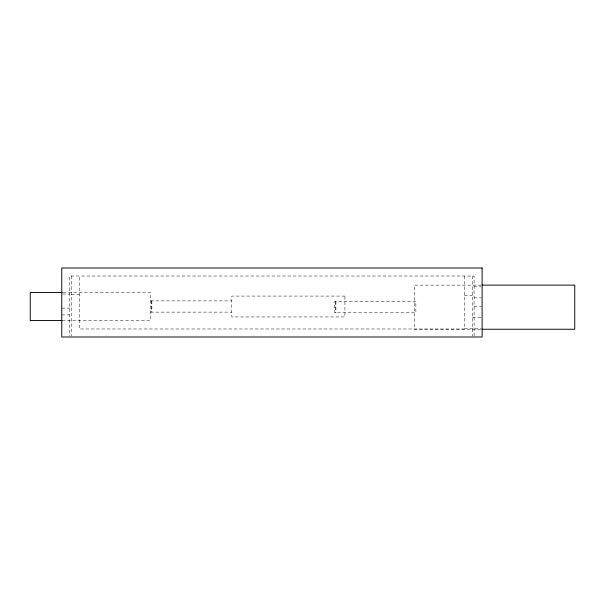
<?xml version="1.0" encoding="UTF-8"?>
<svg xmlns="http://www.w3.org/2000/svg" width="605" height="605" viewBox="0 0 605 605"><rect width="100%" height="100%" fill="white"/><g stroke="black" fill="none" stroke-linecap="round" stroke-linejoin="round"><path stroke-width="0.45" stroke-dasharray="3.02 2.27" d="M481.308 285.121L414.289 285.121L414.289 329.249L481.308 329.249M474.093 286.853L481.225 286.853M63.154 292.472L150.592 292.472L150.592 320.552L62.693 320.552M62.655 294.075L69.787 294.075M71.345 294.355L79.361 294.355M464.466 295.482L472.49 295.482M474.093 297.887L481.225 297.887M150.592 300.897L231.798 300.897M474.093 306.508L481.225 306.508M61.763 308.119L69.787 308.119M150.592 312.127L231.798 312.127M61.763 314.91L71.345 314.91M472.49 317.542L482.117 317.542M464.466 328.575L481.187 328.575M474.093 336.077L474.093 276.024L69.787 276.024L69.787 336.07M472.49 276.024L472.49 336.07M464.466 276.024L464.466 328.976L79.361 328.976L79.361 276.024M335.919 301.57L335.919 312.8M335.639 301.57L335.639 312.8M151.847 300.897L151.847 312.127M151.568 300.897L151.568 312.127M71.345 276.024L71.345 336.077M344.926 296.079L231.798 296.079L231.798 316.944L344.926 316.944L344.926 296.079M415.869 301.57L334.663 301.57L334.663 312.8L415.869 312.8L415.869 301.57"/><path stroke-width="0.91" d="M482.253 285.121L574.75 285.121L574.75 329.249L482.253 329.249M62.217 292.472L30.25 292.472L30.25 320.552L62.217 320.552M482.117 268L61.763 268L61.763 337L482.117 337L482.117 268"/></g></svg>
